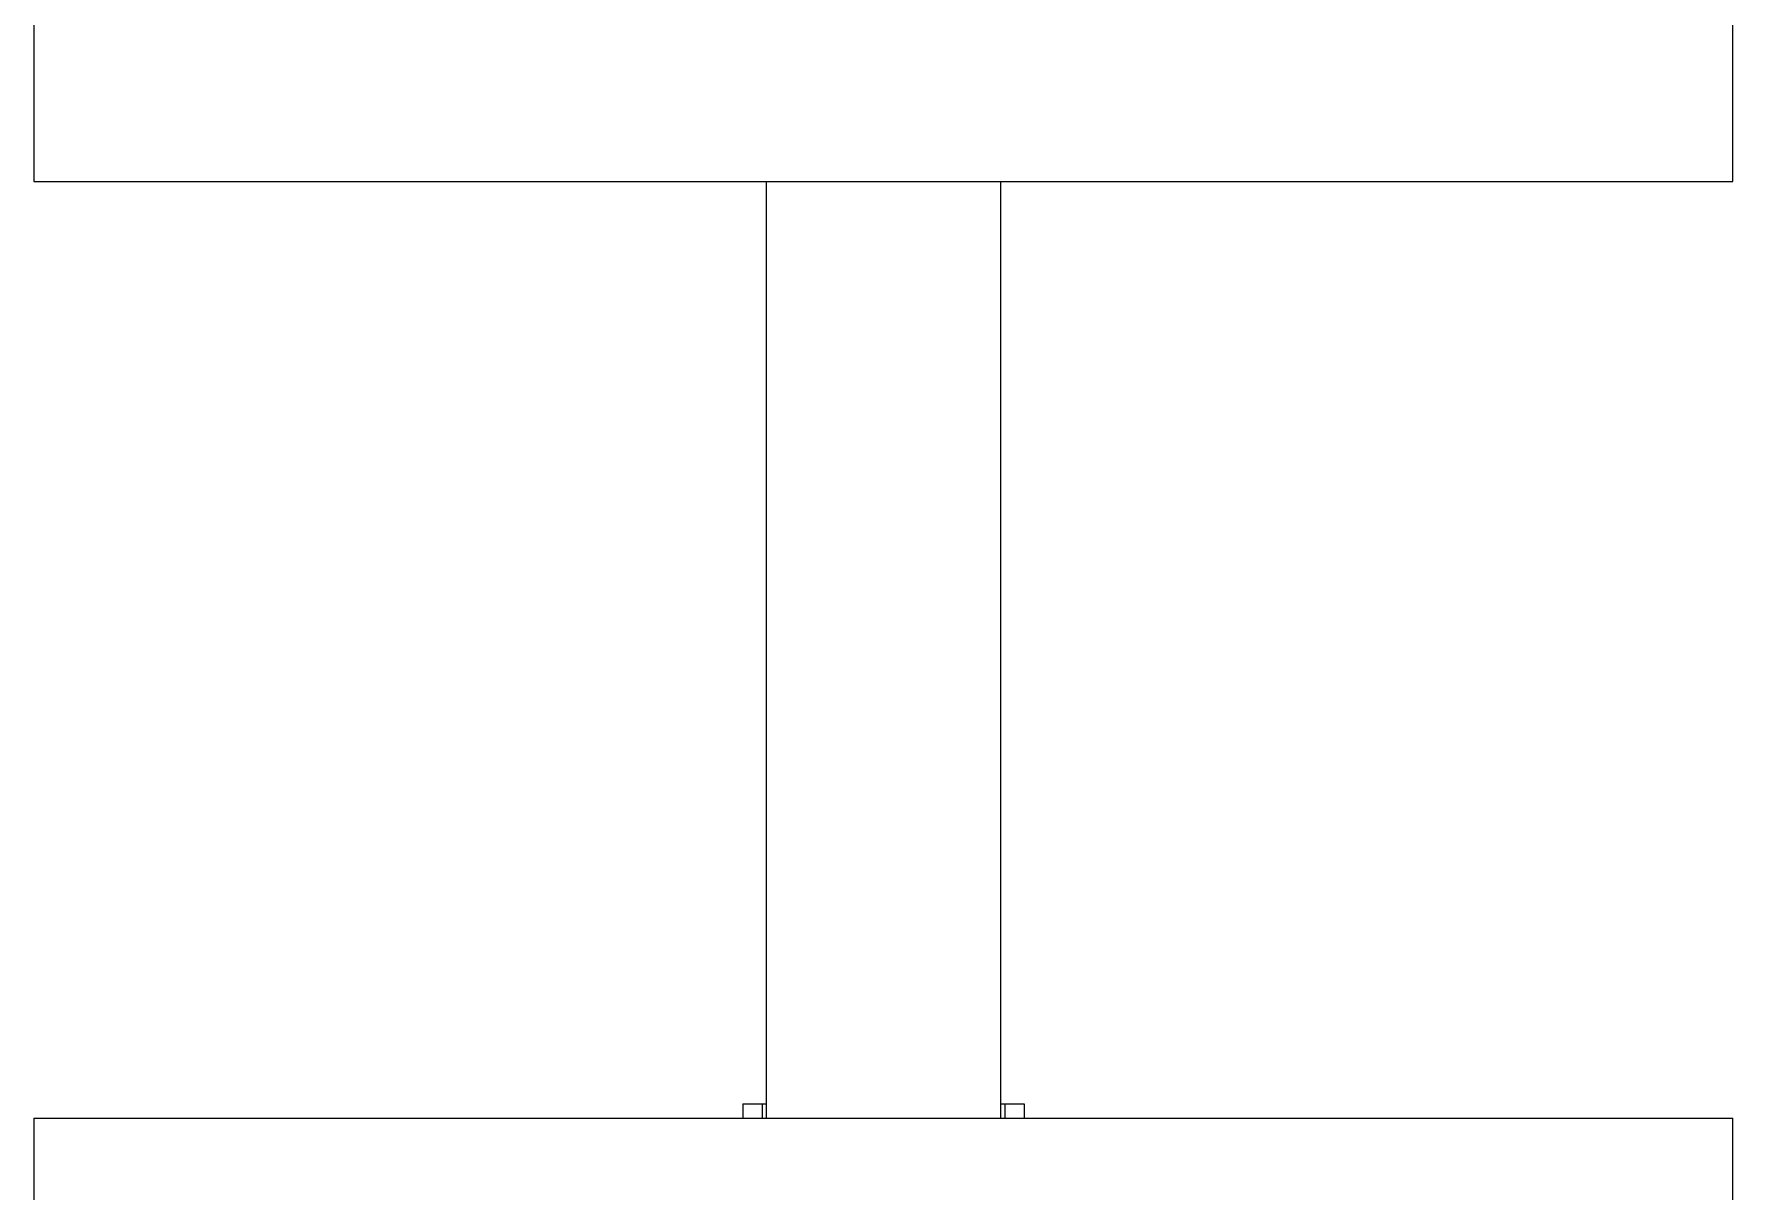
# Model space of a CAD drawing. Header units: millimetres. Extents: x 2214 to 8154, y -2115 to 2085.
# Drawn here: x 3843.4 to 4193.4, y 1278.9 to 1517.3 of the extents above; entities that cross this region are included whole.
import ezdxf

# ---------------------------------------------------------------- set-up
doc = ezdxf.new("R2010")
doc.units = ezdxf.units.MM

# ---------------------------------------------------------------- blocks, each defined once
blk = doc.blocks.new('front')
for p, q in [((-544.82, 1418.44), (-544.82, 1371.27)), ((-194.82, 1371.27), (-194.82, 1418.44)), ((-544.82, 1371.27), (-194.82, 1371.27)), ((-393.97, 1371.27), (-393.97, 1178.32)), ((-345.67, 1178.32), (-345.67, 1371.27)), ((-398.82, 1181.27), (-394.82, 1181.27)), ((-398.82, 1181.27), (-398.82, 1178.32)), ((-394.82, 1181.27), (-394.82, 1178.32)), ((-394.82, 1181.27), (-393.97, 1181.27)), ((-345.67, 1181.27), (-344.82, 1181.27)), ((-344.82, 1181.27), (-340.82, 1181.27)), ((-344.82, 1181.27), (-344.82, 1178.32)), ((-340.82, 1181.27), (-340.82, 1178.32)), ((-544.82, 1178.32), (-544.82, 1148.32)), ((-544.82, 1178.32), (-194.82, 1178.32)), ((-194.82, 1148.32), (-194.82, 1178.32))]:
    blk.add_line(p, q)

msp = doc.modelspace()

# ---------------------------------------------------------------- block references
msp.add_blockref('front', (4388.21, 115.61))

doc.saveas('drawing.dxf')
